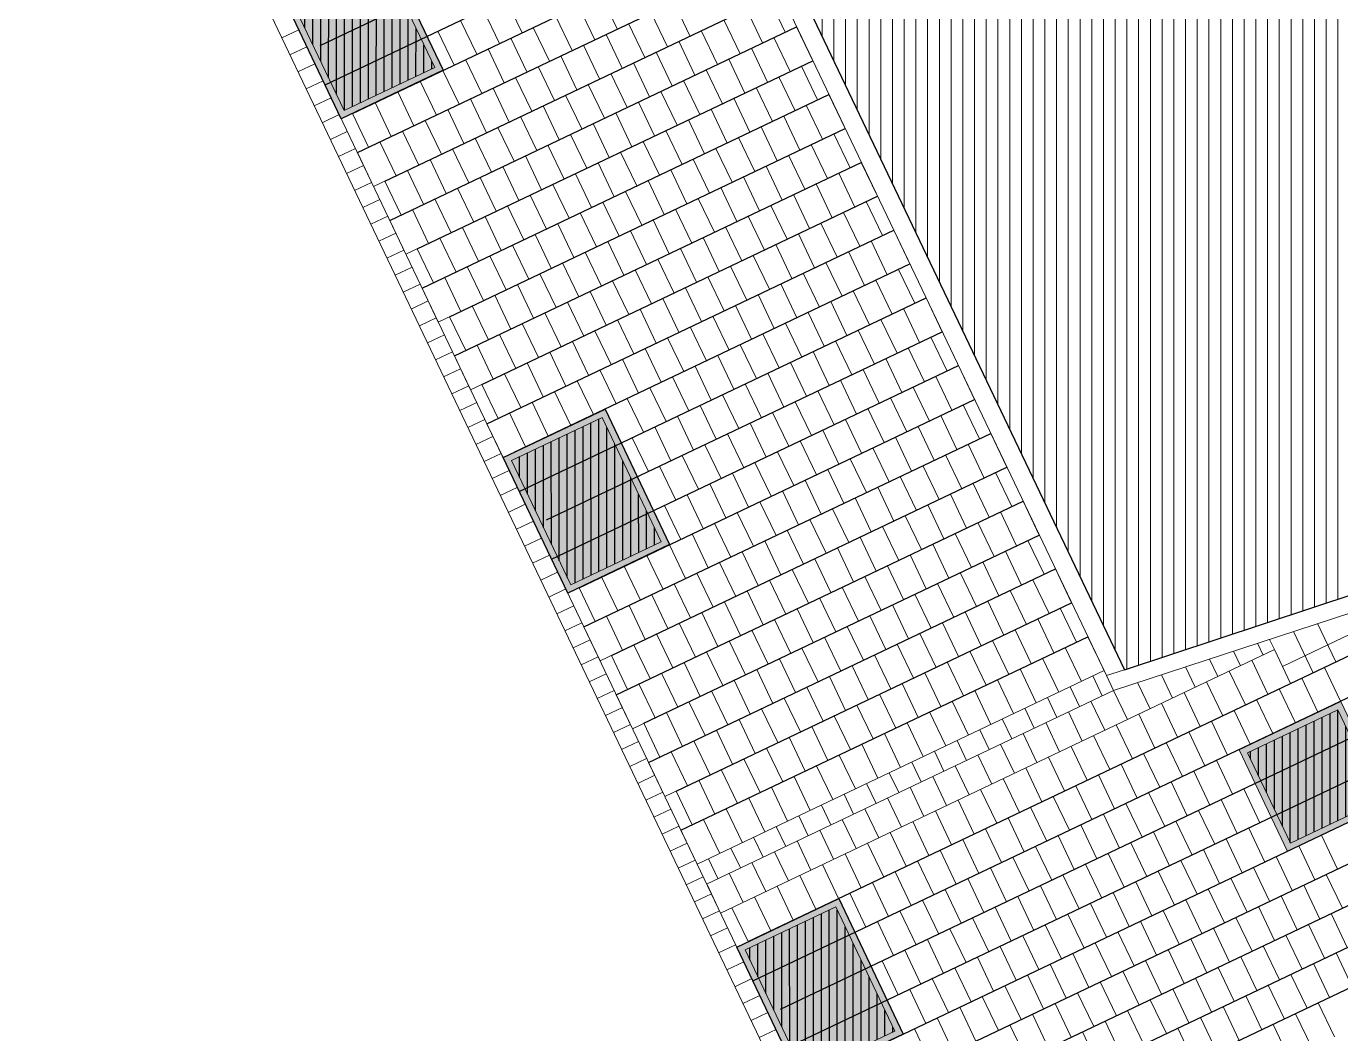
# Model space of a CAD drawing. Header units: metres. Extents: x 679599 to 680028, y 2748524 to 2748840.
# Drawn here: x 679631.8 to 679652.8, y 2748575.31 to 2748591.41 of the extents above; entities that cross this region are included whole.
import ezdxf

# ---------------------------------------------------------------- set-up
doc = ezdxf.new("R2010")
doc.units = ezdxf.units.M
doc.header["$LTSCALE"] = 5
doc.layers.add('00-AUX', color=2, linetype='Continuous', plot=False)
doc.layers.add('00-AUX Tree Pit', color=2, linetype='Continuous', plot=False)
for name, color, linetype, lineweight, plot in [('02-L-B-Channel', 140, 'Continuous', 5, False), ('02-L-B-Curb', 11, 'Continuous', 5, False), ('02-L-B-Gutter', 170, 'Continuous', 5, False)]:
    doc.layers.add(name, color=color, linetype=linetype, lineweight=lineweight, plot=plot)
for name, color, linetype, lineweight, true_color in [('02-L-Joints-Paviment_07_Precast Concrete Blocks 60X40', 7, 'Continuous', 5, 0x999999), ('03-TR-Pavement_01_Compacted Ground', 7, 'Continuous', 5, 0x5a4f30), ('03-TR-Pavement_07_Precast Concrete Blocks 60X40', 7, 'Continuous', 5, 0x999999)]:
    doc.layers.add(name, color=color, linetype=linetype, lineweight=lineweight, true_color=true_color)
doc.layers.add('03-TR-Tree Pit_Green', color=46, linetype='Continuous')
doc.layers.add('03-TR-Tree Pit_White', color=7, linetype='Continuous', true_color=0xfcfcfc)
doc.layers.add('04-BK-Tree Pit', color=6, linetype='Continuous', lineweight=5)

# ---------------------------------------------------------------- blocks, each defined once
blk = doc.blocks.new('*U19')
at = {"layer": '02-L-B-Channel'}
blk.add_lwpolyline([(0, 0), (0.001, 0.3)], dxfattribs=at)
blk = doc.blocks.new('*U20')
at = {"layer": '02-L-B-Curb', "color": 0, "linetype": 'ByBlock', "lineweight": -2, "transparency": 16777216, "rotation": 295.526997418791}
for p in [(679635.879, 2748591.223), (679636.008, 2748590.953), (679636.137, 2748590.682), (679636.267, 2748590.411), (679636.396, 2748590.141), (679636.525, 2748589.87), (679636.655, 2748589.599), (679636.784, 2748589.328), (679636.913, 2748589.058), (679637.042, 2748588.787), (679637.172, 2748588.516), (679637.301, 2748588.246), (679637.43, 2748587.975), (679637.56, 2748587.704), (679637.689, 2748587.433), (679637.818, 2748587.163), (679637.947, 2748586.892), (679638.077, 2748586.621), (679638.206, 2748586.351), (679638.335, 2748586.08), (679638.465, 2748585.809), (679638.594, 2748585.538), (679638.723, 2748585.268), (679638.852, 2748584.997), (679638.982, 2748584.726), (679639.111, 2748584.456), (679639.24, 2748584.185), (679639.369, 2748583.914), (679639.499, 2748583.643), (679639.628, 2748583.373), (679639.757, 2748583.102), (679639.887, 2748582.831), (679640.016, 2748582.561), (679640.145, 2748582.29), (679640.274, 2748582.019), (679640.404, 2748581.748), (679640.533, 2748581.478), (679640.662, 2748581.207), (679640.792, 2748580.936), (679640.921, 2748580.666), (679641.05, 2748580.395), (679641.179, 2748580.124), (679641.309, 2748579.853), (679641.438, 2748579.583), (679641.567, 2748579.312), (679641.697, 2748579.041), (679641.826, 2748578.771), (679641.955, 2748578.5), (679642.084, 2748578.229), (679642.214, 2748577.958), (679642.343, 2748577.688), (679642.472, 2748577.417), (679642.602, 2748577.146), (679642.731, 2748576.876), (679642.86, 2748576.605), (679642.989, 2748576.334), (679643.119, 2748576.063), (679643.248, 2748575.793), (679643.377, 2748575.522), (679643.506, 2748575.251)]:
    blk.add_blockref('*U19', p, dxfattribs=at)
blk = doc.blocks.new('ALCORQUE RECTANGULAR')
at = {"layer": '03-TR-Tree Pit_Green', "ltscale": 0.3}
h = blk.add_hatch(dxfattribs=at)
h.set_pattern_fill('ANSI31', color=256, scale=0.04, angle=-45)
h.set_pattern_definition([(360, (-2068898.16958, 3428624.0145), (3e-17, 0.127), [])])
h.paths.add_polyline_path([(679903.391, 2748647.421), (679902.702, 2748648.869), (679904.689, 2748649.814), (679905.377, 2748648.367)])
at = {"layer": '03-TR-Tree Pit_White'}
h = blk.add_hatch(color=256, dxfattribs=at)
h.dxf.hatch_style = 1
h.paths.add_polyline_path([(679903.344, 2748647.288), (679902.569, 2748648.916), (679904.736, 2748649.947), (679905.511, 2748648.319)])
at = {"layer": '02-L-B-Curb'}
blk.add_lwpolyline([(679903.344, 2748647.288), (679902.569, 2748648.916), (679904.736, 2748649.947), (679905.511, 2748648.319)], close=True, dxfattribs=at)
at = {"layer": '02-L-B-Curb', "color": 6}
blk.add_lwpolyline([(679903.391, 2748647.421), (679902.702, 2748648.868), (679904.689, 2748649.814), (679905.378, 2748648.366)], close=True, dxfattribs=at)
blk = doc.blocks.new('Escocell Quadrat')
at = {"layer": '03-TR-Tree Pit_Green'}
h = blk.add_hatch(dxfattribs=at)
h.set_pattern_fill('ANSI31', color=256, scale=0.04, angle=19.5514)
h.set_pattern_definition([(64.551379247, (-1794786.01457, -2189831.7944), (-0.114677314033, 0.0545720958565), [])])
h.paths.add_polyline_path([(-1.159, 0.359), (-2.759, 0.359), (-2.759, -1.241), (-1.159, -1.241)])
at = {"layer": '03-TR-Tree Pit_White'}
h = blk.add_hatch(color=256, dxfattribs=at)
h.dxf.hatch_style = 1
h.paths.add_polyline_path([(-2.859, 0.459), (-1.059, 0.459), (-1.059, -1.341), (-2.859, -1.341)])
at = {"ltscale": 0.3}
blk.add_lwpolyline([(-2.759, -1.241), (-1.159, -1.241), (-1.159, 0.359), (-2.759, 0.359)], close=True, dxfattribs=at)
at = {"layer": '02-L-B-Curb', "ltscale": 0.3}
blk.add_lwpolyline([(-2.859, -1.341), (-1.059, -1.341), (-1.059, 0.459), (-2.859, 0.459)], close=True, dxfattribs=at)

msp = doc.modelspace()

# ---------------------------------------------------------------- hatches: boundary and pattern name
at = {"layer": '03-TR-Pavement_01_Compacted Ground', "linetype": 'Continuous'}
h = msp.add_hatch(dxfattribs=at)
h.set_pattern_fill('ANSI31', color=256, scale=0.059, angle=45)
h.set_pattern_definition([(90, (652974.11672, 2717198.73223), (-0.187325, 0), [])])
h.paths.add_polyline_path([(679627.965, 2748648.126), (679619.306, 2748644.028), (679624.438, 2748633.281), (679643.219, 2748642.218), (679635.325, 2748666.118), (679612.376, 2748658.539), (679613.109, 2748657.004), (679621.777, 2748661.129)])
h.paths.add_polyline_path([(679643.184, 2748627.108), (679645.247, 2748622.773), (679640.913, 2748620.711), (679638.85, 2748625.045)])
h.paths.add_polyline_path([(679649.344, 2748581.128), (679662.013, 2748585.317), (679645.021, 2748636.762), (679626.168, 2748629.658)])

# ---------------------------------------------------------------- linework, layer by layer
at = {"layer": '00-AUX', "ltscale": 0.3}
msp.add_lwpolyline([(679645.021, 2748636.762), (679626.168, 2748629.658), (679649.344, 2748581.128), (679662.013, 2748585.317), (679645.021, 2748636.762)], dxfattribs=at)
at = {"layer": '00-AUX'}
for points in [[(679636.492, 2748591.101), (679642.812, 2748594.109)], [(679636.57, 2748590.473), (679643.071, 2748593.567)], [(679637.009, 2748590.018), (679643.33, 2748593.026)], [(679637.087, 2748589.391), (679643.588, 2748592.484)], [(679637.526, 2748588.935), (679643.847, 2748591.943)], [(679637.604, 2748588.308), (679644.105, 2748591.402)], [(679638.043, 2748587.852), (679644.364, 2748590.86)], [(679638.121, 2748587.225), (679644.622, 2748590.319)], [(679638.56, 2748586.769), (679644.881, 2748589.777)], [(679638.638, 2748586.142), (679645.139, 2748589.236)], [(679639.077, 2748585.687), (679645.398, 2748588.694)], [(679639.155, 2748585.059), (679645.657, 2748588.153)], [(679639.594, 2748584.604), (679645.915, 2748587.612)], [(679639.672, 2748583.976), (679646.174, 2748587.07)], [(679640.111, 2748583.521), (679646.432, 2748586.529)], [(679640.189, 2748582.893), (679646.691, 2748585.987)], [(679640.629, 2748582.438), (679646.949, 2748585.446)], [(679640.707, 2748581.811), (679647.208, 2748584.904)], [(679641.146, 2748581.355), (679647.467, 2748584.363)], [(679643.924, 2748575.073), (679662.734, 2748584.023)], [(679641.224, 2748580.728), (679647.725, 2748583.822)], [(679643.848, 2748575.701), (679660.642, 2748583.693)], [(679644.365, 2748574.618), (679663.053, 2748583.511)], [(679641.663, 2748580.272), (679647.984, 2748583.28)], [(679644.441, 2748573.99), (679663.372, 2748582.998)], [(679641.741, 2748579.645), (679648.242, 2748582.739)], [(679644.882, 2748573.535), (679663.691, 2748582.486)], [(679642.18, 2748579.189), (679648.501, 2748582.197)], [(679643.407, 2748576.155), (679656.214, 2748582.25)], [(679644.959, 2748572.907), (679664.011, 2748581.973)], [(679642.258, 2748578.562), (679648.759, 2748581.656)], [(679645.399, 2748572.452), (679664.33, 2748581.46)], [(679643.331, 2748576.783), (679653.083, 2748581.424)]]:
    msp.add_lwpolyline(points, dxfattribs=at)
at = {"layer": '00-AUX Tree Pit'}
for points in [[(679638.456, 2748590.707), (679636.828, 2748589.932), (679635.797, 2748592.099), (679637.425, 2748592.874)], [(679642.076, 2748583.127), (679640.448, 2748582.352), (679639.417, 2748584.519), (679641.045, 2748585.294)], [(679645.809, 2748575.305), (679644.181, 2748574.53), (679643.149, 2748576.697), (679644.778, 2748577.472)]]:
    msp.add_lwpolyline(points, close=True, dxfattribs=at)
at = {"layer": '02-L-B-Channel'}
for points in [[(679599.951, 2748667.152), (679667.864, 2748524.936)], [(679667.589, 2748524.823), (679599.68, 2748667.024)]]:
    msp.add_lwpolyline(points, dxfattribs=at)
at = {"layer": '02-L-B-Curb'}
msp.add_lwpolyline([(679625.886, 2748629.552), (679649.057, 2748581.033)], dxfattribs=at)
at = {"layer": '02-L-B-Curb', "ltscale": 0.3}
msp.add_lwpolyline([(679626.168, 2748629.658), (679649.344, 2748581.128)], dxfattribs=at)
at = {"layer": '02-L-B-Gutter'}
msp.add_lwpolyline([(679702.496, 2748598.37), (679662.093, 2748585.027), (679649.169, 2748580.797), (679649.057, 2748581.033), (679649.344, 2748581.128), (679662.013, 2748585.316), (679662.299, 2748585.406), (679702.4, 2748598.65), (679702.496, 2748598.37)], dxfattribs=at)
at = {"layer": '02-L-Joints-Paviment_07_Precast Concrete Blocks 60X40'}
for p, q in [((679652.722, 2748581.252), (679652.43, 2748581.864)), ((679651.87, 2748581.179), (679652.954, 2748581.695)), ((679652.36, 2748581.08), (679652.047, 2748581.739)), ((679651.559, 2748581.363), (679651.47, 2748581.55)), ((679651.741, 2748581.45), (679651.664, 2748581.613)), ((679651.999, 2748580.909), (679651.741, 2748581.45)), ((679650.836, 2748581.02), (679650.703, 2748581.299)), ((679651.197, 2748581.191), (679651.086, 2748581.425)), ((679651.638, 2748580.737), (679651.38, 2748581.278)), ((679648.837, 2748581.028), (679648.988, 2748580.711)), ((679650.114, 2748580.676), (679649.937, 2748581.048)), ((679650.475, 2748580.848), (679650.32, 2748581.174)), ((679651.277, 2748580.565), (679651.019, 2748581.107)), ((679648.475, 2748580.856), (679648.626, 2748580.539)), ((679649.753, 2748580.504), (679649.553, 2748580.923)), ((679650.916, 2748580.393), (679650.658, 2748580.935)), ((679648.114, 2748580.684), (679648.265, 2748580.367)), ((679649.03, 2748580.16), (679648.809, 2748580.625)), ((679649.391, 2748580.332), (679649.17, 2748580.797)), ((679650.555, 2748580.221), (679650.297, 2748580.763)), ((679647.753, 2748580.512), (679647.904, 2748580.195)), ((679648.669, 2748579.988), (679648.448, 2748580.454)), ((679649.832, 2748579.877), (679649.574, 2748580.419)), ((679650.193, 2748580.049), (679649.936, 2748580.591)), ((679647.392, 2748580.341), (679647.543, 2748580.023)), ((679648.308, 2748579.816), (679648.086, 2748580.282)), ((679649.471, 2748579.705), (679649.213, 2748580.247)), ((679646.669, 2748579.997), (679646.82, 2748579.679)), ((679647.031, 2748580.169), (679647.182, 2748579.851)), ((679647.947, 2748579.645), (679647.725, 2748580.11)), ((679649.11, 2748579.533), (679648.852, 2748580.075)), ((679646.308, 2748579.825), (679646.459, 2748579.507)), ((679647.224, 2748579.301), (679647.003, 2748579.766)), ((679647.586, 2748579.473), (679647.364, 2748579.938)), ((679648.749, 2748579.362), (679648.491, 2748579.903)), ((679645.947, 2748579.653), (679646.098, 2748579.336)), ((679646.863, 2748579.129), (679646.642, 2748579.594)), ((679648.026, 2748579.018), (679647.768, 2748579.56)), ((679648.387, 2748579.19), (679648.13, 2748579.732)), ((679645.586, 2748579.481), (679645.737, 2748579.164)), ((679646.502, 2748578.957), (679646.281, 2748579.422)), ((679647.665, 2748578.846), (679647.407, 2748579.388)), ((679644.863, 2748579.137), (679645.015, 2748578.82)), ((679645.225, 2748579.309), (679645.376, 2748578.992)), ((679646.141, 2748578.785), (679645.919, 2748579.25)), ((679647.304, 2748578.674), (679647.046, 2748579.216)), ((679644.502, 2748578.966), (679644.653, 2748578.648)), ((679645.78, 2748578.613), (679645.558, 2748579.079)), ((679646.943, 2748578.502), (679646.685, 2748579.044)), ((679644.141, 2748578.794), (679644.292, 2748578.476)), ((679645.057, 2748578.27), (679644.836, 2748578.735)), ((679645.418, 2748578.441), (679645.197, 2748578.907)), ((679646.581, 2748578.33), (679646.324, 2748578.872)), ((679643.78, 2748578.622), (679643.931, 2748578.304)), ((679644.696, 2748578.098), (679644.475, 2748578.563)), ((679645.859, 2748577.987), (679645.601, 2748578.528)), ((679646.22, 2748578.158), (679645.962, 2748578.7)), ((679643.419, 2748578.45), (679643.57, 2748578.132)), ((679644.335, 2748577.926), (679644.113, 2748578.391)), ((679645.498, 2748577.815), (679645.24, 2748578.357)), ((679642.696, 2748578.106), (679642.847, 2748577.789)), ((679643.057, 2748578.278), (679643.209, 2748577.961)), ((679643.974, 2748577.754), (679643.752, 2748578.219)), ((679645.137, 2748577.643), (679644.879, 2748578.185)), ((679643.251, 2748577.41), (679643.03, 2748577.875)), ((679643.612, 2748577.582), (679643.391, 2748578.047)), ((679644.775, 2748577.471), (679644.518, 2748578.013)), ((679642.89, 2748577.238), (679642.669, 2748577.704)), ((679644.053, 2748577.127), (679643.795, 2748577.669)), ((679644.414, 2748577.299), (679644.156, 2748577.841)), ((679643.692, 2748576.955), (679643.434, 2748577.497)), ((679643.331, 2748576.783), (679643.073, 2748577.325))]:
    msp.add_line(p, q, dxfattribs=at)
for points in [[(679639.459, 2748591.848), (679639.718, 2748591.307)], [(679640.621, 2748591.737), (679640.879, 2748591.195)], [(679640.982, 2748591.909), (679641.24, 2748591.367)], [(679642.143, 2748591.797), (679642.402, 2748591.255)], [(679643.666, 2748591.857), (679643.925, 2748591.316)], [(679639.098, 2748591.677), (679639.356, 2748591.135)], [(679640.259, 2748591.565), (679640.518, 2748591.023)], [(679641.782, 2748591.625), (679642.041, 2748591.084)], [(679643.305, 2748591.685), (679643.563, 2748591.144)], [(679638.375, 2748591.333), (679638.634, 2748590.791)], [(679638.737, 2748591.505), (679638.995, 2748590.963)], [(679639.898, 2748591.393), (679640.157, 2748590.852)], [(679641.421, 2748591.453), (679641.679, 2748590.912)], [(679642.582, 2748591.341), (679642.841, 2748590.8)], [(679642.944, 2748591.513), (679643.202, 2748590.972)], [(679644.105, 2748591.402), (679644.364, 2748590.86)], [(679639.537, 2748591.221), (679639.796, 2748590.68)], [(679640.699, 2748591.109), (679640.957, 2748590.568)], [(679641.06, 2748591.281), (679641.318, 2748590.74)], [(679642.221, 2748591.17), (679642.48, 2748590.628)], [(679643.744, 2748591.23), (679644.003, 2748590.688)], [(679639.176, 2748591.049), (679639.434, 2748590.508)], [(679640.337, 2748590.937), (679640.596, 2748590.396)], [(679641.86, 2748590.998), (679642.119, 2748590.456)], [(679643.383, 2748591.058), (679643.641, 2748590.516)], [(679638.453, 2748590.705), (679638.712, 2748590.164)], [(679638.815, 2748590.877), (679639.073, 2748590.336)], [(679639.976, 2748590.766), (679640.235, 2748590.224)], [(679641.499, 2748590.826), (679641.757, 2748590.284)], [(679642.66, 2748590.714), (679642.919, 2748590.173)], [(679643.022, 2748590.886), (679643.28, 2748590.344)], [(679644.183, 2748590.774), (679644.442, 2748590.233)], [(679638.092, 2748590.534), (679638.351, 2748589.992)], [(679639.615, 2748590.594), (679639.874, 2748590.052)], [(679640.777, 2748590.482), (679641.035, 2748589.941)], [(679641.138, 2748590.654), (679641.396, 2748590.112)], [(679642.299, 2748590.542), (679642.558, 2748590.001)], [(679643.822, 2748590.602), (679644.081, 2748590.061)], [(679637.731, 2748590.362), (679637.99, 2748589.82)], [(679639.254, 2748590.422), (679639.512, 2748589.88)], [(679640.415, 2748590.31), (679640.674, 2748589.769)], [(679641.938, 2748590.37), (679642.197, 2748589.829)], [(679643.461, 2748590.43), (679643.719, 2748589.889)], [(679644.622, 2748590.319), (679644.881, 2748589.777)], [(679637.37, 2748590.19), (679637.628, 2748589.648)], [(679638.531, 2748590.078), (679638.79, 2748589.537)], [(679638.893, 2748590.25), (679639.151, 2748589.709)], [(679640.054, 2748590.138), (679640.313, 2748589.597)], [(679641.577, 2748590.198), (679641.835, 2748589.657)], [(679642.738, 2748590.087), (679642.997, 2748589.545)], [(679643.1, 2748590.259), (679643.358, 2748589.717)], [(679644.261, 2748590.147), (679644.52, 2748589.605)], [(679637.009, 2748590.018), (679637.267, 2748589.477)], [(679638.17, 2748589.906), (679638.429, 2748589.365)], [(679639.693, 2748589.966), (679639.952, 2748589.425)], [(679640.854, 2748589.855), (679641.113, 2748589.313)], [(679641.216, 2748590.027), (679641.474, 2748589.485)], [(679642.377, 2748589.915), (679642.636, 2748589.373)], [(679643.9, 2748589.975), (679644.159, 2748589.433)], [(679637.809, 2748589.734), (679638.068, 2748589.193)], [(679639.332, 2748589.794), (679639.59, 2748589.253)], [(679640.493, 2748589.683), (679640.752, 2748589.141)], [(679642.016, 2748589.743), (679642.275, 2748589.201)], [(679643.539, 2748589.803), (679643.797, 2748589.262)], [(679644.7, 2748589.691), (679644.959, 2748589.15)], [(679637.448, 2748589.562), (679637.706, 2748589.021)], [(679638.609, 2748589.451), (679638.868, 2748588.909)], [(679638.971, 2748589.623), (679639.229, 2748589.081)], [(679640.132, 2748589.511), (679640.391, 2748588.969)], [(679641.655, 2748589.571), (679641.913, 2748589.03)], [(679642.816, 2748589.459), (679643.075, 2748588.918)], [(679643.178, 2748589.631), (679643.436, 2748589.09)], [(679644.339, 2748589.519), (679644.598, 2748588.978)], [(679637.087, 2748589.391), (679637.345, 2748588.849)], [(679638.248, 2748589.279), (679638.507, 2748588.737)], [(679639.771, 2748589.339), (679640.029, 2748588.798)], [(679640.932, 2748589.227), (679641.191, 2748588.686)], [(679641.294, 2748589.399), (679641.552, 2748588.858)], [(679642.455, 2748589.287), (679642.714, 2748588.746)], [(679643.978, 2748589.348), (679644.236, 2748588.806)], [(679645.139, 2748589.236), (679645.398, 2748588.694)], [(679637.887, 2748589.107), (679638.146, 2748588.566)], [(679639.41, 2748589.167), (679639.668, 2748588.626)], [(679640.571, 2748589.055), (679640.83, 2748588.514)], [(679642.094, 2748589.116), (679642.353, 2748588.574)], [(679643.256, 2748589.004), (679643.514, 2748588.462)], [(679643.617, 2748589.176), (679643.875, 2748588.634)], [(679644.778, 2748589.064), (679645.037, 2748588.522)], [(679637.526, 2748588.935), (679637.784, 2748588.394)], [(679638.687, 2748588.823), (679638.946, 2748588.282)], [(679639.049, 2748588.995), (679639.307, 2748588.454)], [(679640.21, 2748588.884), (679640.469, 2748588.342)], [(679641.733, 2748588.944), (679641.991, 2748588.402)], [(679642.894, 2748588.832), (679643.153, 2748588.29)], [(679644.417, 2748588.892), (679644.676, 2748588.351)], [(679638.326, 2748588.651), (679638.585, 2748588.11)], [(679639.849, 2748588.712), (679640.107, 2748588.17)], [(679641.01, 2748588.6), (679641.269, 2748588.058)], [(679641.372, 2748588.772), (679641.63, 2748588.23)], [(679642.533, 2748588.66), (679642.792, 2748588.119)], [(679644.056, 2748588.72), (679644.314, 2748588.179)], [(679645.217, 2748588.608), (679645.476, 2748588.067)], [(679637.965, 2748588.48), (679638.224, 2748587.938)], [(679639.488, 2748588.54), (679639.746, 2748587.998)], [(679640.649, 2748588.428), (679640.908, 2748587.887)], [(679642.172, 2748588.488), (679642.431, 2748587.947)], [(679643.333, 2748588.376), (679643.592, 2748587.835)], [(679643.695, 2748588.548), (679643.953, 2748588.007)], [(679644.856, 2748588.437), (679645.115, 2748587.895)], [(679637.604, 2748588.308), (679637.862, 2748587.766)], [(679638.765, 2748588.196), (679639.024, 2748587.655)], [(679639.127, 2748588.368), (679639.385, 2748587.826)], [(679640.288, 2748588.256), (679640.547, 2748587.715)], [(679641.811, 2748588.316), (679642.069, 2748587.775)], [(679642.972, 2748588.205), (679643.231, 2748587.663)], [(679644.495, 2748588.265), (679644.754, 2748587.723)], [(679638.404, 2748588.024), (679638.663, 2748587.483)], [(679639.927, 2748588.084), (679640.185, 2748587.543)], [(679641.088, 2748587.973), (679641.347, 2748587.431)], [(679641.45, 2748588.144), (679641.708, 2748587.603)], [(679642.611, 2748588.033), (679642.87, 2748587.491)], [(679644.134, 2748588.093), (679644.392, 2748587.551)], [(679645.295, 2748587.981), (679645.554, 2748587.44)], [(679645.657, 2748588.153), (679645.915, 2748587.612)], [(679638.043, 2748587.852), (679638.301, 2748587.311)], [(679639.566, 2748587.912), (679639.824, 2748587.371)], [(679640.727, 2748587.801), (679640.986, 2748587.259)], [(679642.25, 2748587.861), (679642.508, 2748587.319)], [(679643.411, 2748587.749), (679643.67, 2748587.208)], [(679643.773, 2748587.921), (679644.031, 2748587.379)], [(679644.934, 2748587.809), (679645.193, 2748587.268)], [(679638.843, 2748587.569), (679639.102, 2748587.027)], [(679639.204, 2748587.741), (679639.463, 2748587.199)], [(679640.366, 2748587.629), (679640.625, 2748587.087)], [(679641.889, 2748587.689), (679642.147, 2748587.147)], [(679643.05, 2748587.577), (679643.309, 2748587.036)], [(679644.573, 2748587.637), (679644.832, 2748587.096)], [(679638.482, 2748587.397), (679638.741, 2748586.855)], [(679640.005, 2748587.457), (679640.263, 2748586.915)], [(679641.166, 2748587.345), (679641.425, 2748586.804)], [(679641.528, 2748587.517), (679641.786, 2748586.976)], [(679642.689, 2748587.405), (679642.948, 2748586.864)], [(679644.212, 2748587.465), (679644.47, 2748586.924)], [(679645.373, 2748587.354), (679645.632, 2748586.812)], [(679645.735, 2748587.526), (679645.993, 2748586.984)], [(679638.121, 2748587.225), (679638.379, 2748586.683)], [(679639.282, 2748587.113), (679639.541, 2748586.572)], [(679639.644, 2748587.285), (679639.902, 2748586.744)], [(679640.805, 2748587.173), (679641.064, 2748586.632)], [(679642.328, 2748587.233), (679642.586, 2748586.692)], [(679643.489, 2748587.122), (679643.748, 2748586.58)], [(679643.851, 2748587.294), (679644.109, 2748586.752)], [(679645.012, 2748587.182), (679645.271, 2748586.64)], [(679638.921, 2748586.941), (679639.18, 2748586.4)], [(679640.444, 2748587.001), (679640.703, 2748586.46)], [(679641.967, 2748587.062), (679642.225, 2748586.52)], [(679643.128, 2748586.95), (679643.387, 2748586.408)], [(679644.651, 2748587.01), (679644.91, 2748586.469)], [(679646.174, 2748587.07), (679646.432, 2748586.529)], [(679638.56, 2748586.769), (679638.819, 2748586.228)], [(679640.083, 2748586.83), (679640.341, 2748586.288)], [(679641.244, 2748586.718), (679641.503, 2748586.176)], [(679641.606, 2748586.89), (679641.864, 2748586.348)], [(679642.767, 2748586.778), (679643.026, 2748586.236)], [(679644.29, 2748586.838), (679644.548, 2748586.297)], [(679645.451, 2748586.726), (679645.71, 2748586.185)], [(679645.813, 2748586.898), (679646.071, 2748586.357)], [(679639.36, 2748586.486), (679639.619, 2748585.944)], [(679639.722, 2748586.658), (679639.98, 2748586.116)], [(679640.883, 2748586.546), (679641.142, 2748586.004)], [(679642.406, 2748586.606), (679642.664, 2748586.065)], [(679643.567, 2748586.494), (679643.826, 2748585.953)], [(679643.929, 2748586.666), (679644.187, 2748586.125)], [(679645.09, 2748586.554), (679645.349, 2748586.013)], [(679638.999, 2748586.314), (679639.258, 2748585.772)], [(679640.522, 2748586.374), (679640.781, 2748585.833)], [(679642.045, 2748586.434), (679642.303, 2748585.893)], [(679643.206, 2748586.322), (679643.465, 2748585.781)], [(679644.729, 2748586.383), (679644.987, 2748585.841)], [(679645.89, 2748586.271), (679646.149, 2748585.729)], [(679646.252, 2748586.443), (679646.51, 2748585.901)], [(679638.638, 2748586.142), (679638.897, 2748585.601)], [(679640.161, 2748586.202), (679640.419, 2748585.661)], [(679641.322, 2748586.09), (679641.581, 2748585.549)], [(679641.683, 2748586.262), (679641.942, 2748585.721)], [(679642.845, 2748586.151), (679643.104, 2748585.609)], [(679644.368, 2748586.211), (679644.626, 2748585.669)], [(679645.529, 2748586.099), (679645.788, 2748585.558)], [(679639.438, 2748585.858), (679639.697, 2748585.317)], [(679639.8, 2748586.03), (679640.058, 2748585.489)], [(679640.961, 2748585.919), (679641.22, 2748585.377)], [(679642.484, 2748585.979), (679642.742, 2748585.437)], [(679643.645, 2748585.867), (679643.904, 2748585.326)], [(679644.007, 2748586.039), (679644.265, 2748585.497)], [(679645.168, 2748585.927), (679645.427, 2748585.386)], [(679646.691, 2748585.987), (679646.949, 2748585.446)], [(679639.077, 2748585.687), (679639.336, 2748585.145)], [(679640.6, 2748585.747), (679640.858, 2748585.205)], [(679642.123, 2748585.807), (679642.381, 2748585.265)], [(679643.284, 2748585.695), (679643.543, 2748585.154)], [(679644.807, 2748585.755), (679645.065, 2748585.214)], [(679645.968, 2748585.643), (679646.227, 2748585.102)], [(679646.33, 2748585.815), (679646.588, 2748585.274)], [(679640.239, 2748585.575), (679640.497, 2748585.033)], [(679641.4, 2748585.463), (679641.659, 2748584.922)], [(679641.761, 2748585.635), (679642.02, 2748585.093)], [(679642.923, 2748585.523), (679643.182, 2748584.982)], [(679644.446, 2748585.583), (679644.704, 2748585.042)], [(679645.607, 2748585.472), (679645.866, 2748584.93)], [(679639.516, 2748585.231), (679639.775, 2748584.69)], [(679639.878, 2748585.403), (679640.136, 2748584.861)], [(679642.562, 2748585.351), (679642.82, 2748584.81)], [(679643.723, 2748585.24), (679643.982, 2748584.698)], [(679644.085, 2748585.411), (679644.343, 2748584.87)], [(679645.246, 2748585.3), (679645.505, 2748584.758)], [(679646.769, 2748585.36), (679647.027, 2748584.818)], [(679639.155, 2748585.059), (679639.414, 2748584.518)], [(679642.201, 2748585.179), (679642.459, 2748584.638)], [(679643.362, 2748585.068), (679643.621, 2748584.526)], [(679644.885, 2748585.128), (679645.143, 2748584.586)], [(679646.046, 2748585.016), (679646.305, 2748584.475)], [(679646.408, 2748585.188), (679646.666, 2748584.647)], [(679641.478, 2748584.836), (679641.737, 2748584.294)], [(679641.839, 2748585.008), (679642.098, 2748584.466)], [(679643.001, 2748584.896), (679643.26, 2748584.354)], [(679644.524, 2748584.956), (679644.782, 2748584.415)], [(679645.685, 2748584.844), (679645.944, 2748584.303)], [(679647.208, 2748584.904), (679647.467, 2748584.363)], [(679642.64, 2748584.724), (679642.898, 2748584.183)], [(679643.801, 2748584.612), (679644.06, 2748584.071)], [(679644.162, 2748584.784), (679644.421, 2748584.243)], [(679645.324, 2748584.672), (679645.583, 2748584.131)], [(679646.847, 2748584.732), (679647.105, 2748584.191)], [(679642.279, 2748584.552), (679642.537, 2748584.011)], [(679643.44, 2748584.44), (679643.699, 2748583.899)], [(679644.963, 2748584.5), (679645.221, 2748583.959)], [(679646.124, 2748584.389), (679646.383, 2748583.847)], [(679646.486, 2748584.561), (679646.744, 2748584.019)], [(679641.917, 2748584.38), (679642.176, 2748583.839)], [(679643.079, 2748584.268), (679643.337, 2748583.727)], [(679644.602, 2748584.329), (679644.86, 2748583.787)], [(679645.763, 2748584.217), (679646.022, 2748583.675)], [(679647.286, 2748584.277), (679647.544, 2748583.736)], [(679642.718, 2748584.097), (679642.976, 2748583.555)], [(679643.879, 2748583.985), (679644.138, 2748583.443)], [(679644.24, 2748584.157), (679644.499, 2748583.615)], [(679645.402, 2748584.045), (679645.661, 2748583.504)], [(679646.925, 2748584.105), (679647.183, 2748583.564)], [(679641.995, 2748583.753), (679642.254, 2748583.211)], [(679642.357, 2748583.925), (679642.615, 2748583.383)], [(679643.518, 2748583.813), (679643.777, 2748583.272)], [(679645.041, 2748583.873), (679645.299, 2748583.332)], [(679646.202, 2748583.761), (679646.461, 2748583.22)], [(679646.564, 2748583.933), (679646.822, 2748583.392)], [(679647.725, 2748583.822), (679647.984, 2748583.28)], [(679643.157, 2748583.641), (679643.415, 2748583.1)], [(679644.68, 2748583.701), (679644.938, 2748583.16)], [(679645.841, 2748583.589), (679646.1, 2748583.048)], [(679647.364, 2748583.65), (679647.622, 2748583.108)], [(679642.796, 2748583.469), (679643.054, 2748582.928)], [(679643.957, 2748583.357), (679644.216, 2748582.816)], [(679644.318, 2748583.529), (679644.577, 2748582.988)], [(679645.48, 2748583.418), (679645.739, 2748582.876)], [(679647.003, 2748583.478), (679647.261, 2748582.936)], [(679642.073, 2748583.125), (679642.332, 2748582.584)], [(679642.435, 2748583.297), (679642.693, 2748582.756)], [(679643.596, 2748583.186), (679643.855, 2748582.644)], [(679645.119, 2748583.246), (679645.377, 2748582.704)], [(679646.28, 2748583.134), (679646.539, 2748582.593)], [(679646.641, 2748583.306), (679646.9, 2748582.764)], [(679647.803, 2748583.194), (679648.062, 2748582.653)], [(679641.712, 2748582.954), (679641.971, 2748582.412)], [(679643.235, 2748583.014), (679643.493, 2748582.472)], [(679644.758, 2748583.074), (679645.016, 2748582.532)], [(679645.919, 2748582.962), (679646.178, 2748582.421)], [(679647.442, 2748583.022), (679647.7, 2748582.481)], [(679641.351, 2748582.782), (679641.609, 2748582.24)], [(679642.874, 2748582.842), (679643.132, 2748582.3)], [(679644.035, 2748582.73), (679644.294, 2748582.189)], [(679644.396, 2748582.902), (679644.655, 2748582.361)], [(679645.558, 2748582.79), (679645.816, 2748582.249)], [(679647.081, 2748582.85), (679647.339, 2748582.309)], [(679648.242, 2748582.739), (679648.501, 2748582.197)], [(679640.99, 2748582.61), (679641.248, 2748582.068)], [(679642.151, 2748582.498), (679642.41, 2748581.957)], [(679642.512, 2748582.67), (679642.771, 2748582.129)], [(679643.674, 2748582.558), (679643.933, 2748582.017)], [(679645.197, 2748582.618), (679645.455, 2748582.077)], [(679646.358, 2748582.507), (679646.617, 2748581.965)], [(679646.719, 2748582.679), (679646.978, 2748582.137)], [(679647.881, 2748582.567), (679648.14, 2748582.025)], [(679640.629, 2748582.438), (679640.887, 2748581.897)], [(679641.79, 2748582.326), (679642.049, 2748581.785)], [(679643.313, 2748582.386), (679643.571, 2748581.845)], [(679644.836, 2748582.446), (679645.094, 2748581.905)], [(679645.997, 2748582.335), (679646.256, 2748581.793)], [(679647.52, 2748582.395), (679647.778, 2748581.853)], [(679641.429, 2748582.154), (679641.687, 2748581.613)], [(679642.952, 2748582.214), (679643.21, 2748581.673)], [(679644.113, 2748582.103), (679644.372, 2748581.561)], [(679644.474, 2748582.275), (679644.733, 2748581.733)], [(679645.636, 2748582.163), (679645.894, 2748581.621)], [(679647.159, 2748582.223), (679647.417, 2748581.682)], [(679648.32, 2748582.111), (679648.579, 2748581.57)], [(679641.068, 2748581.982), (679641.326, 2748581.441)], [(679642.229, 2748581.871), (679642.488, 2748581.329)], [(679642.59, 2748582.043), (679642.849, 2748581.501)], [(679643.752, 2748581.931), (679644.011, 2748581.389)], [(679645.275, 2748581.991), (679645.533, 2748581.45)], [(679646.436, 2748581.879), (679646.695, 2748581.338)], [(679646.797, 2748582.051), (679647.056, 2748581.51)], [(679647.959, 2748581.939), (679648.218, 2748581.398)], [(679640.707, 2748581.811), (679640.965, 2748581.269)], [(679641.868, 2748581.699), (679642.127, 2748581.157)], [(679643.391, 2748581.759), (679643.649, 2748581.218)], [(679644.914, 2748581.819), (679645.172, 2748581.278)], [(679646.075, 2748581.707), (679646.334, 2748581.166)], [(679647.598, 2748581.768), (679647.856, 2748581.226)], [(679648.759, 2748581.656), (679649.018, 2748581.114)], [(679641.507, 2748581.527), (679641.765, 2748580.986)], [(679643.03, 2748581.587), (679643.288, 2748581.046)], [(679644.191, 2748581.475), (679644.45, 2748580.934)], [(679644.552, 2748581.647), (679644.811, 2748581.106)], [(679645.714, 2748581.536), (679645.972, 2748580.994)], [(679647.237, 2748581.596), (679647.495, 2748581.054)], [(679648.398, 2748581.484), (679648.657, 2748580.942)], [(679641.146, 2748581.355), (679641.404, 2748580.814)], [(679642.307, 2748581.243), (679642.566, 2748580.702)], [(679642.668, 2748581.415), (679642.927, 2748580.874)], [(679643.83, 2748581.303), (679644.089, 2748580.762)], [(679645.353, 2748581.364), (679645.611, 2748580.822)], [(679646.514, 2748581.252), (679646.773, 2748580.71)], [(679646.875, 2748581.424), (679647.134, 2748580.882)], [(679648.037, 2748581.312), (679648.295, 2748580.771)], [(679641.946, 2748581.071), (679642.205, 2748580.53)], [(679643.469, 2748581.132), (679643.727, 2748580.59)], [(679644.63, 2748581.02), (679644.889, 2748580.478)], [(679644.991, 2748581.192), (679645.25, 2748580.65)], [(679646.153, 2748581.08), (679646.412, 2748580.539)], [(679647.676, 2748581.14), (679647.934, 2748580.599)], [(679652.798, 2748580.624), (679652.54, 2748581.166)], [(679641.585, 2748580.9), (679641.843, 2748580.358)], [(679643.108, 2748580.96), (679643.366, 2748580.418)], [(679644.269, 2748580.848), (679644.528, 2748580.307)], [(679645.792, 2748580.908), (679646.05, 2748580.367)], [(679647.315, 2748580.968), (679647.573, 2748580.427)], [(679652.076, 2748580.28), (679651.818, 2748580.822)], [(679652.437, 2748580.452), (679652.179, 2748580.994)], [(679641.224, 2748580.728), (679641.482, 2748580.186)], [(679642.385, 2748580.616), (679642.644, 2748580.075)], [(679642.746, 2748580.788), (679643.005, 2748580.246)], [(679643.908, 2748580.676), (679644.166, 2748580.135)], [(679645.431, 2748580.736), (679645.689, 2748580.195)], [(679646.592, 2748580.625), (679646.851, 2748580.083)], [(679646.953, 2748580.796), (679647.212, 2748580.255)], [(679651.715, 2748580.109), (679651.457, 2748580.65)], [(679642.024, 2748580.444), (679642.283, 2748579.903)], [(679643.547, 2748580.504), (679643.805, 2748579.963)], [(679644.708, 2748580.393), (679644.967, 2748579.851)], [(679645.069, 2748580.564), (679645.328, 2748580.023)], [(679646.231, 2748580.453), (679646.49, 2748579.911)], [(679651.353, 2748579.937), (679651.096, 2748580.478)], [(679641.663, 2748580.272), (679641.921, 2748579.731)], [(679643.186, 2748580.332), (679643.444, 2748579.791)], [(679644.347, 2748580.221), (679644.606, 2748579.679)], [(679645.87, 2748580.281), (679646.128, 2748579.739)], [(679650.992, 2748579.765), (679650.734, 2748580.307)], [(679642.463, 2748579.989), (679642.722, 2748579.447)], [(679642.824, 2748580.16), (679643.083, 2748579.619)], [(679643.986, 2748580.049), (679644.244, 2748579.507)], [(679645.509, 2748580.109), (679645.767, 2748579.567)], [(679650.631, 2748579.593), (679650.373, 2748580.135)], [(679642.102, 2748579.817), (679642.361, 2748579.275)], [(679643.625, 2748579.877), (679643.883, 2748579.335)], [(679644.786, 2748579.765), (679645.045, 2748579.224)], [(679645.147, 2748579.937), (679645.406, 2748579.396)], [(679649.909, 2748579.249), (679649.651, 2748579.791)], [(679650.27, 2748579.421), (679650.012, 2748579.963)], [(679641.741, 2748579.645), (679641.999, 2748579.103)], [(679643.263, 2748579.705), (679643.522, 2748579.164)], [(679644.425, 2748579.593), (679644.684, 2748579.052)], [(679649.547, 2748579.077), (679649.29, 2748579.619)], [(679651.072, 2748579.138), (679650.814, 2748579.68)], [(679642.541, 2748579.361), (679642.8, 2748578.82)], [(679642.902, 2748579.533), (679643.161, 2748578.992)], [(679644.064, 2748579.421), (679644.322, 2748578.88)], [(679649.186, 2748578.905), (679648.928, 2748579.447)], [(679650.71, 2748578.966), (679650.453, 2748579.508)], [(679642.18, 2748579.189), (679642.438, 2748578.648)], [(679643.703, 2748579.25), (679643.961, 2748578.708)], [(679648.825, 2748578.734), (679648.567, 2748579.275)], [(679649.988, 2748578.623), (679649.73, 2748579.164)], [(679650.349, 2748578.794), (679650.091, 2748579.336)], [(679651.509, 2748578.682), (679651.251, 2748579.224)], [(679643.341, 2748579.078), (679643.6, 2748578.536)], [(679648.103, 2748578.39), (679647.845, 2748578.932)], [(679648.464, 2748578.562), (679648.206, 2748579.103)], [(679649.627, 2748578.451), (679649.369, 2748578.992)], [(679651.148, 2748578.51), (679650.89, 2748579.052)], [(679642.619, 2748578.734), (679642.878, 2748578.192)], [(679642.98, 2748578.906), (679643.239, 2748578.364)], [(679647.741, 2748578.218), (679647.484, 2748578.76)], [(679649.266, 2748578.279), (679649.008, 2748578.821)], [(679650.787, 2748578.338), (679650.529, 2748578.88)], [(679642.258, 2748578.562), (679642.516, 2748578.021)], [(679647.38, 2748578.046), (679647.122, 2748578.588)], [(679648.905, 2748578.107), (679648.647, 2748578.649)], [(679650.065, 2748577.994), (679649.807, 2748578.536)], [(679650.426, 2748578.166), (679650.168, 2748578.708)], [(679651.589, 2748578.055), (679651.331, 2748578.597)], [(679647.019, 2748577.874), (679646.761, 2748578.416)], [(679648.182, 2748577.763), (679647.924, 2748578.305)], [(679648.543, 2748577.935), (679648.285, 2748578.477)], [(679649.703, 2748577.823), (679649.446, 2748578.364)], [(679651.228, 2748577.883), (679650.97, 2748578.425)], [(679652.388, 2748577.771), (679652.13, 2748578.313)], [(679652.749, 2748577.943), (679652.491, 2748578.485)], [(679646.658, 2748577.702), (679646.4, 2748578.244)], [(679647.821, 2748577.591), (679647.563, 2748578.133)], [(679649.342, 2748577.651), (679649.084, 2748578.192)], [(679650.505, 2748577.54), (679650.247, 2748578.081)], [(679650.866, 2748577.712), (679650.609, 2748578.253)], [(679652.026, 2748577.599), (679651.769, 2748578.141)], [(679645.936, 2748577.359), (679645.678, 2748577.9)], [(679646.297, 2748577.53), (679646.039, 2748578.072)], [(679647.46, 2748577.419), (679647.202, 2748577.961)], [(679648.981, 2748577.479), (679648.723, 2748578.021)], [(679650.144, 2748577.368), (679649.886, 2748577.91)], [(679651.665, 2748577.427), (679651.407, 2748577.969)], [(679645.574, 2748577.187), (679645.317, 2748577.728)], [(679647.099, 2748577.247), (679646.841, 2748577.789)], [(679648.259, 2748577.135), (679648.001, 2748577.677)], [(679648.62, 2748577.307), (679648.362, 2748577.849)], [(679649.783, 2748577.196), (679649.525, 2748577.738)], [(679651.304, 2748577.255), (679651.046, 2748577.797)], [(679652.467, 2748577.144), (679652.209, 2748577.686)], [(679652.828, 2748577.316), (679652.57, 2748577.858)], [(679645.213, 2748577.015), (679644.955, 2748577.557)], [(679646.737, 2748577.076), (679646.48, 2748577.617)], [(679647.897, 2748576.963), (679647.64, 2748577.505)], [(679649.422, 2748577.024), (679649.164, 2748577.566)], [(679650.582, 2748576.912), (679650.324, 2748577.453)], [(679650.943, 2748577.083), (679650.685, 2748577.625)], [(679652.106, 2748576.972), (679651.848, 2748577.514)], [(679646.015, 2748576.732), (679645.757, 2748577.274)], [(679646.376, 2748576.904), (679646.118, 2748577.446)], [(679647.536, 2748576.791), (679647.278, 2748577.333)], [(679649.06, 2748576.852), (679648.803, 2748577.394)], [(679650.22, 2748576.74), (679649.963, 2748577.281)], [(679651.745, 2748576.801), (679651.487, 2748577.342)], [(679645.654, 2748576.56), (679645.396, 2748577.102)], [(679647.175, 2748576.619), (679646.917, 2748577.161)], [(679648.338, 2748576.508), (679648.08, 2748577.05)], [(679648.699, 2748576.68), (679648.441, 2748577.222)], [(679649.859, 2748576.568), (679649.601, 2748577.11)], [(679651.384, 2748576.629), (679651.126, 2748577.17)], [(679652.544, 2748576.516), (679652.286, 2748577.058)], [(679652.905, 2748576.688), (679652.647, 2748577.23)], [(679646.814, 2748576.448), (679646.556, 2748576.989)], [(679647.977, 2748576.337), (679647.719, 2748576.878)], [(679649.498, 2748576.396), (679649.24, 2748576.938)], [(679650.661, 2748576.285), (679650.403, 2748576.827)], [(679651.022, 2748576.457), (679650.765, 2748576.999)], [(679652.182, 2748576.344), (679651.925, 2748576.886)], [(679646.091, 2748576.104), (679645.834, 2748576.646)], [(679646.453, 2748576.276), (679646.195, 2748576.817)], [(679647.616, 2748576.165), (679647.358, 2748576.706)], [(679649.137, 2748576.224), (679648.879, 2748576.766)], [(679650.3, 2748576.113), (679650.042, 2748576.655)], [(679651.821, 2748576.172), (679651.563, 2748576.714)], [(679645.73, 2748575.932), (679645.472, 2748576.474)], [(679647.254, 2748575.993), (679646.997, 2748576.535)], [(679648.415, 2748575.88), (679648.157, 2748576.422)], [(679648.776, 2748576.052), (679648.518, 2748576.594)], [(679649.939, 2748575.941), (679649.681, 2748576.483)], [(679651.46, 2748576.001), (679651.202, 2748576.542)], [(679652.623, 2748575.89), (679652.365, 2748576.431)], [(679652.984, 2748576.061), (679652.726, 2748576.603)], [(679646.532, 2748575.649), (679646.274, 2748576.191)], [(679646.893, 2748575.821), (679646.635, 2748576.363)], [(679648.053, 2748575.708), (679647.796, 2748576.25)], [(679649.578, 2748575.769), (679649.32, 2748576.311)], [(679650.738, 2748575.657), (679650.48, 2748576.199)], [(679651.099, 2748575.829), (679650.841, 2748576.37)], [(679652.262, 2748575.718), (679652.004, 2748576.259)], [(679646.171, 2748575.477), (679645.913, 2748576.019)], [(679647.692, 2748575.537), (679647.434, 2748576.078)], [(679649.216, 2748575.597), (679648.959, 2748576.139)], [(679650.376, 2748575.485), (679650.119, 2748576.027)], [(679651.901, 2748575.546), (679651.643, 2748576.088)], [(679647.331, 2748575.365), (679647.073, 2748575.906)], [(679648.494, 2748575.254), (679648.236, 2748575.795)], [(679648.855, 2748575.426), (679648.597, 2748575.967)], [(679650.015, 2748575.313), (679649.757, 2748575.855)], [(679651.539, 2748575.374), (679651.282, 2748575.916)], [(679652.699, 2748575.261), (679652.442, 2748575.803)], [(679646.609, 2748575.021), (679646.351, 2748575.563)], [(679646.97, 2748575.193), (679646.712, 2748575.735)], [(679648.133, 2748575.082), (679647.875, 2748575.624)], [(679649.654, 2748575.141), (679649.396, 2748575.683)], [(679650.817, 2748575.03), (679650.559, 2748575.572)], [(679651.178, 2748575.202), (679650.92, 2748575.744)], [(679652.338, 2748575.09), (679652.08, 2748575.631)], [(679646.247, 2748574.849), (679645.99, 2748575.391)], [(679647.772, 2748574.91), (679647.514, 2748575.452)], [(679649.293, 2748574.969), (679649.035, 2748575.511)], [(679650.456, 2748574.858), (679650.198, 2748575.4)], [(679651.977, 2748574.918), (679651.719, 2748575.46)], [(679648.932, 2748574.797), (679648.674, 2748575.339)]]:
    msp.add_lwpolyline(points, dxfattribs=at)
at = {"layer": '03-TR-Pavement_07_Precast Concrete Blocks 60X40'}
for p, q in [((679638.199, 2748591.249), (679643.071, 2748593.567)), ((679636.828, 2748589.932), (679643.33, 2748593.026)), ((679637.087, 2748589.391), (679643.588, 2748592.484)), ((679637.345, 2748588.849), (679643.847, 2748591.943)), ((679637.604, 2748588.308), (679644.105, 2748591.402)), ((679637.862, 2748587.766), (679644.364, 2748590.86)), ((679638.121, 2748587.225), (679644.622, 2748590.319)), ((679638.379, 2748586.683), (679644.881, 2748589.777)), ((679638.638, 2748586.142), (679645.139, 2748589.236)), ((679638.897, 2748585.601), (679645.398, 2748588.694)), ((679639.155, 2748585.059), (679645.657, 2748588.153)), ((679639.414, 2748584.518), (679645.915, 2748587.612)), ((679641.303, 2748584.752), (679646.174, 2748587.07)), ((679641.561, 2748584.21), (679646.432, 2748586.529)), ((679641.818, 2748583.669), (679646.691, 2748585.987)), ((679640.448, 2748582.352), (679646.949, 2748585.446)), ((679640.707, 2748581.811), (679647.208, 2748584.904)), ((679640.965, 2748581.269), (679647.467, 2748584.363)), ((679645.036, 2748576.93), (679660.566, 2748584.321)), ((679641.224, 2748580.728), (679647.725, 2748583.822)), ((679641.482, 2748580.186), (679647.984, 2748583.28)), ((679644.44, 2748573.989), (679663.372, 2748582.998)), ((679641.741, 2748579.645), (679648.242, 2748582.739)), ((679643.149, 2748576.697), (679656.152, 2748582.885)), ((679644.698, 2748573.447), (679663.691, 2748582.486)), ((679641.999, 2748579.103), (679648.501, 2748582.197)), ((679644.957, 2748572.906), (679664.011, 2748581.973)), ((679642.258, 2748578.562), (679648.759, 2748581.656)), ((679642.89, 2748577.238), (679651.741, 2748581.45)), ((679645.215, 2748572.365), (679664.33, 2748581.46)), ((679642.516, 2748578.021), (679649.018, 2748581.114)), ((679642.668, 2748577.703), (679649.169, 2748580.797)), ((679645.293, 2748576.389), (679651.433, 2748579.31)), ((679645.551, 2748575.847), (679651.691, 2748578.768)), ((679644.181, 2748574.53), (679651.949, 2748578.227))]:
    msp.add_line(p, q, dxfattribs=at)

# ---------------------------------------------------------------- block references
at = {"layer": '02-L-B-Curb', "color": 2}
msp.add_blockref('*U20', (0, 0), dxfattribs=at)
at = {"layer": '04-BK-Tree Pit'}
for name, p, rotation in [('ALCORQUE RECTANGULAR', (3428285.744, 2068687.363), 90), ('ALCORQUE RECTANGULAR', (3428289.364, 2068679.783), 90), ('Escocell Quadrat', (679653.956, 2748580.663), 25.44862075299672), ('ALCORQUE RECTANGULAR', (3428293.097, 2068671.961), 90)]:
    msp.add_blockref(name, p, dxfattribs=dict(at, rotation=rotation))

doc.saveas('drawing.dxf')
